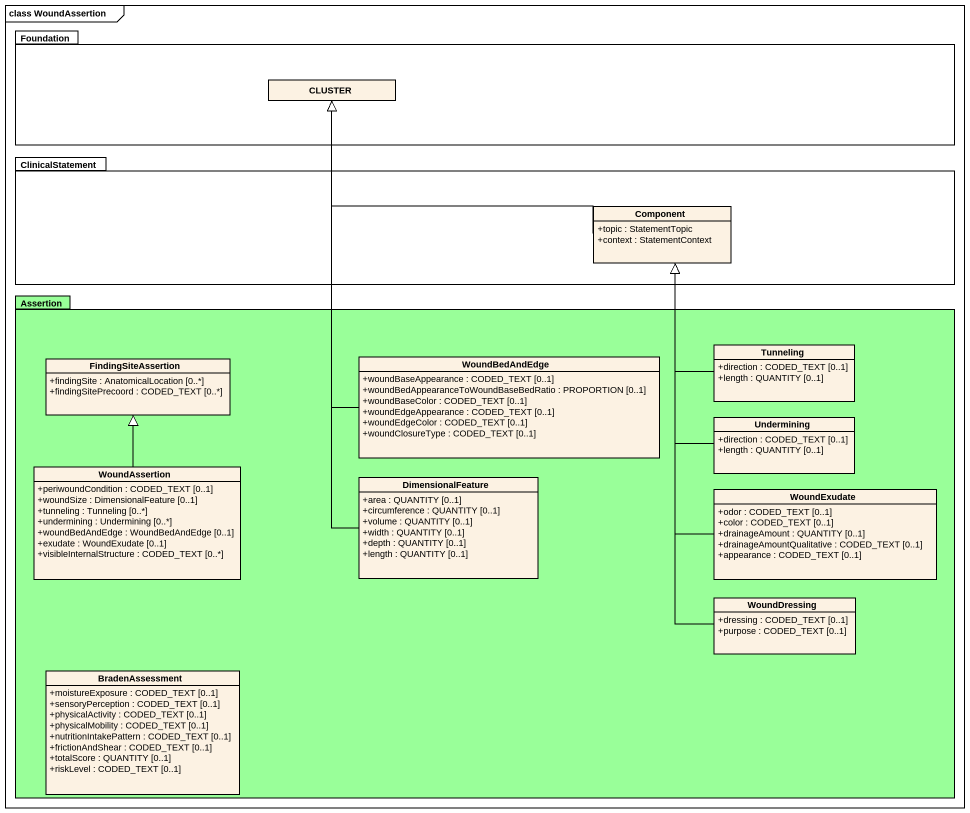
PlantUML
@startuml
mainframe class WoundAssertion
hide circle
hide empty members
skinparam classAttributeIconSize 0
package Foundation {
  class CLUSTER
}
package ClinicalStatement {
  class "Component" as Component_ {
    +topic : StatementTopic
    +context : StatementContext
  }
}
package Assertion #99FF99 {
  class FindingSiteAssertion {
    +findingSite : AnatomicalLocation [0..*]
    +findingSitePrecoord : CODED_TEXT [0..*]
  }
  class WoundBedAndEdge {
    +woundBaseAppearance : CODED_TEXT [0..1]
    +woundBedAppearanceToWoundBaseBedRatio : PROPORTION [0..1]
    +woundBaseColor : CODED_TEXT [0..1]
    +woundEdgeAppearance : CODED_TEXT [0..1]
    +woundEdgeColor : CODED_TEXT [0..1]
    +woundClosureType : CODED_TEXT [0..1]
  }
  class Tunneling {
    +direction : CODED_TEXT [0..1]
    +length : QUANTITY [0..1]
  }
  class Undermining {
    +direction : CODED_TEXT [0..1]
    +length : QUANTITY [0..1]
  }
  class WoundAssertion {
    +periwoundCondition : CODED_TEXT [0..1]
    +woundSize : DimensionalFeature [0..1]
    +tunneling : Tunneling [0..*]
    +undermining : Undermining [0..*]
    +woundBedAndEdge : WoundBedAndEdge [0..1]
    +exudate : WoundExudate [0..1]
    +visibleInternalStructure : CODED_TEXT [0..*]
  }
  class DimensionalFeature {
    +area : QUANTITY [0..1]
    +circumference : QUANTITY [0..1]
    +volume : QUANTITY [0..1]
    +width : QUANTITY [0..1]
    +depth : QUANTITY [0..1]
    +length : QUANTITY [0..1]
  }
  class WoundExudate {
    +odor : CODED_TEXT [0..1]
    +color : CODED_TEXT [0..1]
    +drainageAmount : QUANTITY [0..1]
    +drainageAmountQualitative : CODED_TEXT [0..1]
    +appearance : CODED_TEXT [0..1]
  }
  class WoundDressing {
    +dressing : CODED_TEXT [0..1]
    +purpose : CODED_TEXT [0..1]
  }
  class BradenAssessment {
    +moistureExposure : CODED_TEXT [0..1]
    +sensoryPerception : CODED_TEXT [0..1]
    +physicalActivity : CODED_TEXT [0..1]
    +physicalMobility : CODED_TEXT [0..1]
    +nutritionIntakePattern : CODED_TEXT [0..1]
    +frictionAndShear : CODED_TEXT [0..1]
    +totalScore : QUANTITY [0..1]
    +riskLevel : CODED_TEXT [0..1]
  }
}
Component_ -left-|> CLUSTER
WoundBedAndEdge -up-|> CLUSTER
Tunneling -up-|> Component_
Undermining -up-|> Component_
WoundAssertion -up-|> FindingSiteAssertion
DimensionalFeature -up-|> CLUSTER
WoundExudate -up-|> Component_
WoundDressing -up-|> Component_
@enduml
